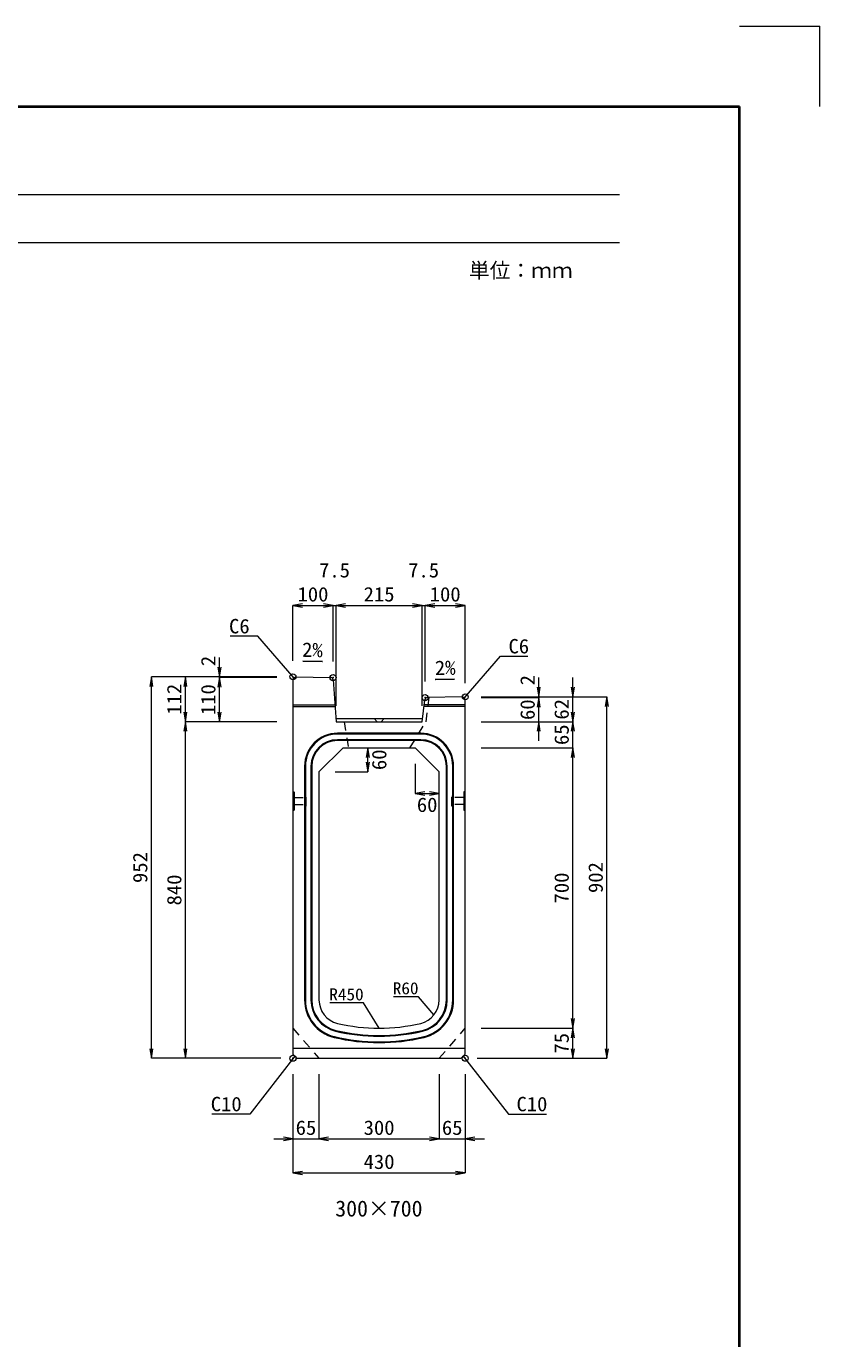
# Model space of a CAD drawing. Units: millimetres at full size. Extents: x -1267 to 18002, y -8037 to 14483.
# Drawn here: x 6419 to 8400, y -4673 to -1397 of the extents above; entities that cross this region are included whole.
import ezdxf
from ezdxf.enums import TextEntityAlignment as Align

# ---------------------------------------------------------------- set-up
doc = ezdxf.new("R2010")
doc.units = ezdxf.units.MM
doc.header["$LTSCALE"] = 30
doc.header["$PDMODE"] = 32
doc.header["$PDSIZE"] = 15
doc.linetypes.add('USER1', pattern=[1.35, 0.75, -0.6])
for name, color, linetype, lineweight in [('Defpoints_3', 1, 'Continuous', 13), ('インサート', 3, 'USER1', 9), ('図枠', 7, 'Continuous', 5), ('寸法線', 7, 'Continuous', 13), ('引出線', 4, 'Continuous', 13), ('排水孔', 30, 'USER1', 9), ('本体', 2, 'Continuous', 13), ('目地', 132, 'Continuous', 5), ('補助線', 8, 'Continuous', 13)]:
    doc.layers.add(name, color=color, linetype=linetype, lineweight=lineweight)
doc.layers.add('文字', color=7, linetype='Continuous')
doc.styles.add('ＭＳ ゴシック', font='')
doc.styles.add('ＭＳ 明朝', font='')
doc.styles.get('ＭＳ ゴシック').set_extended_font_data('MS Gothic')
doc.styles.get('ＭＳ 明朝').set_extended_font_data('MS Mincho')

# ---------------------------------------------------------------- blocks, each defined once
blk = doc.blocks.new('open_arrow')
at = {"color": 0, "linetype": 'Continuous', "lineweight": -2}
blk.add_lwpolyline([(7.5, 1.25), (0, 0), (7.5, -1.25)], dxfattribs=at)

msp = doc.modelspace()

# ---------------------------------------------------------------- linework, layer by layer
at = {"layer": 'Defpoints_3'}
for p in [(8200, -1396.97), (8200, -1396.97), (8400, -1596.97), (8400, -1596.97)]:
    msp.add_line(p, (8400, -1396.97), dxfattribs=at)
at = {"layer": 'インサート'}
for p, q in [((7088.18, -3322.13), (7115.18, -3322.13)), ((7088.18, -3322.13), (7088.18, -3339.13)), ((7088.18, -3339.13), (7115.18, -3339.13)), ((7118.18, -3318.13), (7115.18, -3318.13)), ((7115.18, -3318.13), (7115.18, -3343.13)), ((7118.18, -3343.13), (7118.18, -3318.13)), ((7481.78, -3318.13), (7484.78, -3318.13)), ((7481.78, -3343.13), (7481.78, -3318.13)), ((7484.78, -3318.13), (7484.78, -3343.13)), ((7511.78, -3322.13), (7484.78, -3322.13)), ((7511.78, -3339.13), (7484.78, -3339.13)), ((7511.78, -3322.13), (7511.78, -3339.13)), ((7115.18, -3343.13), (7118.18, -3343.13)), ((7484.78, -3343.13), (7481.78, -3343.13))]:
    msp.add_line(p, q, dxfattribs=at)
at = {"layer": '図枠', "lineweight": 40}
for p in [(400, -1596.97), (8200, -7136.97)]:
    msp.add_line(p, (8200, -1596.97), dxfattribs=at)
at = {"layer": '図枠', "lineweight": 13}
for p, q in [((700, -1816.97), (7900, -1816.97)), ((700, -1936.97), (7900, -1936.97))]:
    msp.add_line(p, q, dxfattribs=at)
at = {"layer": '寸法線'}
for p, q in [((7084.98, -2842.61), (7184.98, -2842.61)), ((7084.98, -2980.63), (7084.98, -2842.61)), ((7136.98, -2842.61), (7240.48, -2842.61)), ((7184.98, -2982.63), (7184.98, -2842.61)), ((7184.98, -2982.63), (7184.98, -2842.61)), ((7192.48, -3092.63), (7192.48, -2842.61)), ((7192.48, -2842.61), (7407.48, -2842.61)), ((7192.48, -3092.63), (7192.48, -2842.61)), ((7359.48, -2842.61), (7462.98, -2842.61)), ((7407.48, -3092.63), (7407.48, -2842.61)), ((7407.48, -3092.63), (7407.48, -2842.61)), ((7414.98, -3032.63), (7414.98, -2842.61)), ((7414.98, -2842.61), (7514.98, -2842.61)), ((7414.98, -3032.63), (7414.98, -2842.61)), ((7514.98, -3036.63), (7514.98, -2842.61)), ((6901.48, -3070.63), (6901.48, -2972.63)), ((6731.48, -3972.63), (6731.48, -3020.63)), ((7044.98, -3020.63), (6731.48, -3020.63)), ((6816.48, -3132.63), (6816.48, -3020.63)), ((7044.98, -3020.63), (6816.48, -3020.63)), ((7044.98, -3020.63), (6901.48, -3020.63)), ((6901.48, -3132.63), (6901.48, -3022.63)), ((7044.98, -3022.63), (6901.48, -3022.63)), ((7044.98, -3022.63), (6901.48, -3022.63)), ((7698.49, -3120.63), (7698.49, -3022.63)), ((7783.49, -3180.63), (7783.49, -3022.63)), ((7554.98, -3070.63), (7783.49, -3070.63)), ((7554.98, -3070.63), (7868.49, -3070.63)), ((7554.98, -3070.63), (7698.49, -3070.63)), ((7554.98, -3072.63), (7698.49, -3072.63)), ((7554.98, -3072.63), (7698.49, -3072.63)), ((7698.49, -3180.63), (7698.49, -3072.63)), ((7868.49, -3972.63), (7868.49, -3070.63)), ((7783.49, -3245.63), (7783.49, -3084.63)), ((6816.48, -3972.63), (6816.48, -3132.63)), ((7044.98, -3132.63), (6816.48, -3132.63)), ((7044.98, -3132.63), (6816.48, -3132.63)), ((7044.98, -3132.63), (6901.48, -3132.63)), ((7554.98, -3132.63), (7783.49, -3132.63)), ((7554.98, -3132.63), (7783.49, -3132.63)), ((7554.98, -3132.63), (7698.49, -3132.63)), ((7272.15, -3257.63), (7272.15, -3197.63)), ((7554.98, -3197.63), (7783.49, -3197.63)), ((7554.98, -3197.63), (7783.49, -3197.63)), ((7783.49, -3897.63), (7783.49, -3197.63)), ((7389.98, -3237.63), (7389.98, -3311.86)), ((7189.98, -3257.63), (7272.15, -3257.63)), ((7389.98, -3311.86), (7449.98, -3311.86)), ((7554.98, -3897.63), (7783.49, -3897.63)), ((7554.98, -3897.63), (7783.49, -3897.63)), ((7783.49, -3972.63), (7783.49, -3897.63)), ((7054.98, -3972.63), (6731.48, -3972.63)), ((7054.98, -3972.63), (6816.48, -3972.63)), ((7544.98, -3972.63), (7783.49, -3972.63)), ((7544.98, -3972.63), (7868.49, -3972.63)), ((7084.98, -4012.63), (7084.98, -4173.78)), ((7084.98, -4012.63), (7084.98, -4258.78)), ((7149.98, -4012.63), (7149.98, -4173.78)), ((7149.98, -4012.63), (7149.98, -4173.78)), ((7449.98, -4012.63), (7449.98, -4173.78)), ((7449.98, -4012.63), (7449.98, -4173.78)), ((7514.98, -4012.63), (7514.98, -4173.78)), ((7514.98, -4012.63), (7514.98, -4258.78)), ((7036.98, -4173.78), (7197.98, -4173.78)), ((7149.98, -4173.78), (7449.98, -4173.78)), ((7401.98, -4173.78), (7562.98, -4173.78)), ((7084.98, -4258.78), (7514.98, -4258.78))]:
    msp.add_line(p, q, dxfattribs=at)
at = {"layer": '引出線'}
for points in [[(7087.98, -3023.69), (6996.95, -2919.37), (6928.61, -2919.37)], [(7511.98, -3073.69), (7603.02, -2969.37), (7671.36, -2969.37)], [(7158.73, -2982.51), (7109.99, -2981.53), (7158.74, -2982.51)], [(7439.89, -3027.19), (7488.6, -3026.21), (7439.86, -3027.19)], [(7437.05, -3864.31), (7398.46, -3818.91), (7336.23, -3818.91)], [(7299.98, -3897.63), (7261.47, -3834.08), (7177.3, -3834.08)], [(7089.98, -3967.63), (6977, -4112.06), (6882.33, -4112.06)], [(7509.98, -3967.63), (7622.96, -4112.06), (7717.64, -4112.06)]]:
    msp.add_lwpolyline(points, dxfattribs=at)
at = {"layer": '排水孔'}
for p, q in [((7417.48, -3132.63), (7425.01, -3072.43)), ((7212.98, -3132.63), (7222.98, -3197.63)), ((7287.48, -3124.63), (7294.98, -3132.63)), ((7304.98, -3132.63), (7312.48, -3124.63)), ((7376.98, -3197.63), (7417.48, -3132.63))]:
    msp.add_line(p, q, dxfattribs=at)
at = {"layer": '本体'}
for p, q in [((7084.98, -3026.63), (7090.98, -3020.75)), ((7084.98, -3026.63), (7084.98, -3962.63)), ((7090.98, -3020.75), (7179.49, -3022.52)), ((7185.36, -3028.11), (7192.48, -3132.63)), ((7407.48, -3132.63), (7414.34, -3077.78)), ((7508.98, -3070.75), (7420.17, -3072.53)), ((7508.98, -3070.75), (7514.98, -3076.63)), ((7514.98, -3962.63), (7514.98, -3076.63)), ((7192.48, -3132.63), (7407.48, -3132.63)), ((7149.98, -3257.63), (7209.98, -3197.63)), ((7209.98, -3197.63), (7389.98, -3197.63)), ((7389.98, -3197.63), (7449.98, -3257.63)), ((7149.98, -3257.63), (7149.98, -3827.1)), ((7449.98, -3827.1), (7449.98, -3257.63)), ((7084.98, -3962.63), (7094.98, -3972.63)), ((7504.98, -3972.63), (7514.98, -3962.63)), ((7094.98, -3972.63), (7504.98, -3972.63))]:
    msp.add_line(p, q, dxfattribs=at)
at = {"layer": '本体', "lineweight": 9}
for p, q in [((7191.94, -3124.63), (7408.48, -3124.63)), ((7084.98, -3306.13), (7088.18, -3308.13)), ((7088.18, -3308.13), (7088.18, -3353.13)), ((7514.98, -3306.13), (7511.78, -3308.13)), ((7511.78, -3308.13), (7511.78, -3353.13)), ((7088.18, -3353.13), (7084.98, -3355.13)), ((7511.78, -3353.13), (7514.98, -3355.13)), ((7084.98, -3947.63), (7514.98, -3947.63))]:
    msp.add_line(p, q, dxfattribs=at)
at = {"layer": '本体', "linetype": 'USER1', "lineweight": 9}
for p, q in [((7084.98, -3897.63), (7149.98, -3972.63)), ((7449.98, -3972.63), (7514.98, -3897.63))]:
    msp.add_line(p, q, dxfattribs=at)
at = {"layer": '本体'}
for centre, radius, start, end in [((7179.37, -3028.52), 6, 3.90049, 88.85424), ((7420.29, -3078.52), 6, 91.14576, 172.87498), ((7209.98, -3827.1), 60, 180, 256.65764), ((7389.98, -3827.1), 60, 283.34236, 0), ((7299.98, -3447.63), 450, 256.65764, 283.34236)]:
    msp.add_arc(centre, radius, start, end, dxfattribs=at)
at = {"layer": '目地'}
for p, q in [((7084.98, -3090.63), (7189.62, -3090.63)), ((7084.98, -3094.63), (7189.89, -3094.63)), ((7514.98, -3094.63), (7412.23, -3094.63)), ((7514.98, -3090.63), (7412.73, -3090.63)), ((7403.98, -3161.63), (7195.98, -3161.63)), ((7403.98, -3163.63), (7195.98, -3163.63)), ((7403.98, -3177.63), (7195.98, -3177.63)), ((7403.98, -3179.63), (7195.98, -3179.63)), ((7113.98, -3243.63), (7113.98, -3827.1)), ((7115.98, -3243.63), (7115.98, -3827.1)), ((7129.98, -3243.63), (7129.98, -3827.1)), ((7131.98, -3243.63), (7131.98, -3827.1)), ((7467.98, -3827.1), (7467.98, -3243.63)), ((7469.98, -3827.1), (7469.98, -3243.63)), ((7483.98, -3827.1), (7483.98, -3243.63)), ((7485.98, -3827.1), (7485.98, -3243.63))]:
    msp.add_line(p, q, dxfattribs=at)
for centre, radius, start, end in [((7195.98, -3243.63), 82, 90, 180), ((7195.98, -3243.63), 80, 90, 180), ((7403.98, -3243.63), 82, 0, 90), ((7403.98, -3243.63), 80, 0, 90), ((7195.98, -3243.63), 66, 90, 180), ((7195.98, -3243.63), 64, 90, 180), ((7403.98, -3243.63), 66, 0, 90), ((7403.98, -3243.63), 64, 0, 90), ((7209.98, -3827.1), 96, 180, 256.65764), ((7209.98, -3827.1), 94, 180, 256.65764), ((7209.98, -3827.1), 80, 180, 256.65764), ((7209.98, -3827.1), 78, 180, 256.65764), ((7389.98, -3827.1), 78, 283.34236, 360), ((7389.98, -3827.1), 80, 283.34236, 360), ((7389.98, -3827.1), 94, 283.34236, 0), ((7389.98, -3827.1), 96, 283.34236, 0), ((7299.98, -3447.63), 486, 256.65764, 283.34236), ((7299.98, -3447.63), 484, 256.65764, 283.34236), ((7299.98, -3447.63), 470, 256.65764, 283.34236), ((7299.98, -3447.63), 468, 256.65764, 283.34236)]:
    msp.add_arc(centre, radius, start, end, dxfattribs=at)
at = {"layer": '補助線'}
for p in [(7084.98, -3020.63), (7184.98, -3022.63), (7414.98, -3072.63), (7514.98, -3070.63), (7084.98, -3972.63), (7514.98, -3972.63)]:
    msp.add_point(p, dxfattribs=at)

# ---------------------------------------------------------------- block references
at = {"layer": '寸法線', "xscale": 3.2, "yscale": 3.2}
for p in [(7084.98, -2842.61), (7192.48, -2842.61), (7192.48, -2842.61), (7414.98, -2842.61), (7414.98, -2842.61), (7389.98, -3311.86), (7149.98, -4173.78), (7149.98, -4173.78), (7514.98, -4173.78), (7084.98, -4258.78)]:
    msp.add_blockref('open_arrow', p, dxfattribs=at)
for p, rotation in [((7184.98, -2842.61), 180), ((7184.98, -2842.61), 180), ((7407.48, -2842.61), 180), ((7407.48, -2842.61), 180), ((7514.98, -2842.61), 180), ((6901.48, -3020.63), 90), ((6731.48, -3020.63), 270), ((6816.48, -3020.63), 270), ((6901.48, -3022.63), 270), ((6901.48, -3022.63), 270), ((7698.49, -3070.63), 90), ((7698.49, -3072.63), 270), ((7698.49, -3072.63), 270), ((7783.49, -3070.63), 90), ((7868.49, -3070.63), 270), ((6816.48, -3132.63), 90), ((6901.48, -3132.63), 90), ((7783.49, -3132.63), 90), ((6816.48, -3132.63), 270), ((7698.49, -3132.63), 270), ((7783.49, -3132.63), 270), ((7272.15, -3197.63), 270), ((7783.49, -3197.63), 270), ((7783.49, -3197.63), 270), ((7272.15, -3257.63), 90), ((7449.98, -3311.86), 180), ((7783.49, -3897.63), 90), ((7783.49, -3897.63), 270), ((6731.48, -3972.63), 90), ((6816.48, -3972.63), 90), ((7783.49, -3972.63), 90), ((7868.49, -3972.63), 90), ((7084.98, -4173.78), 180), ((7449.98, -4173.78), 180), ((7449.98, -4173.78), 180), ((7514.98, -4258.78), 180)]:
    msp.add_blockref('open_arrow', p, dxfattribs=dict(at, rotation=rotation))
at = {"layer": '引出線'}
for p, xscale, yscale, rotation in [((7158.73, -2982.51), 0.16, 0.16, 178.9), ((7087.98, -3023.69), 0.16, 0.16, 131.1), ((7439.89, -3027.19), 0.16, 0.16, 1.1), ((7511.98, -3073.69), 0.16, 0.16, 48.9), ((7437.05, -3864.31), 0.133, 0.133, 130.4), ((7299.98, -3897.63), 0.133, 0.133, 121.2), ((7089.98, -3967.63), 0.16, 0.16, 232), ((7509.98, -3967.63), 0.16, 0.16, 308)]:
    msp.add_blockref('open_arrow', p, dxfattribs=dict(at, xscale=xscale, yscale=yscale, rotation=rotation))

# ---------------------------------------------------------------- texts
at = {"layer": '図枠', "style": 'ＭＳ ゴシック'}
msp.add_text('単位：ｍｍ', height=37.98, dxfattribs=at).set_placement((7653.73, -2006.3), align=Align.MIDDLE_CENTER)
at = {"layer": '寸法線', "style": 'ＭＳ 明朝', "width": 1.05}
for s, p in [('7.5', (7188.73, -2754.61)), ('7.5', (7411.23, -2754.61)), ('100', (7134.98, -2814.61)), ('215', (7299.98, -2814.61)), ('100', (7464.98, -2814.61)), ('60', (7419.98, -3339.86)), ('65', (7117.48, -4145.78)), ('300', (7299.98, -4145.78)), ('65', (7482.48, -4145.78)), ('430', (7299.98, -4230.78))]:
    msp.add_text(s, height=36.03, dxfattribs=at).set_placement(p, align=Align.MIDDLE_CENTER)
for s, p in [('2', (6873.48, -2981.09)), ('112', (6788.48, -3076.63)), ('110', (6873.48, -3077.63)), ('2', (7670.49, -3028.97)), ('62', (7755.49, -3101.63)), ('60', (7670.49, -3102.63)), ('65', (7755.49, -3165.13)), ('60', (7300.15, -3227.63)), ('952', (6703.48, -3496.63)), ('902', (7840.49, -3521.63)), ('840', (6788.48, -3552.63)), ('700', (7755.49, -3547.63)), ('75', (7755.49, -3935.13))]:
    msp.add_text(s, height=36.03, rotation=90, dxfattribs=at).set_placement(p, align=Align.MIDDLE_CENTER)
at = {"layer": '引出線', "style": 'ＭＳ 明朝', "width": 1.05}
for s, height, p in [('C6', 36.03, (6976.95, -2876.17)), ('R450', 30.02, (7261.47, -3798.08)), ('R60', 30.02, (7398.46, -3782.91)), ('C10', 36.03, (6957, -4068.86))]:
    msp.add_text(s, height=height, dxfattribs=at).set_placement(p, align=Align.TOP_RIGHT)
msp.add_text('2%', height=36.03, rotation=358.854, dxfattribs=at).set_placement((7159.68, -2935.61), align=Align.TOP_RIGHT)
for s, p in [('C6', (7623.02, -2926.17)), ('C10', (7642.96, -4068.86))]:
    msp.add_text(s, height=36.03, dxfattribs=at).set_placement(p, align=Align.TOP_LEFT)
msp.add_text('2%', height=36.03, rotation=1.146, dxfattribs=at).set_placement((7438.92, -2980.3), align=Align.TOP_LEFT)
at = {"layer": '文字', "style": 'ＭＳ 明朝'}
msp.add_text('300×700', height=40.03, dxfattribs=at).set_placement((7299.5, -4347.6), align=Align.MIDDLE_CENTER)

doc.saveas('drawing.dxf')
